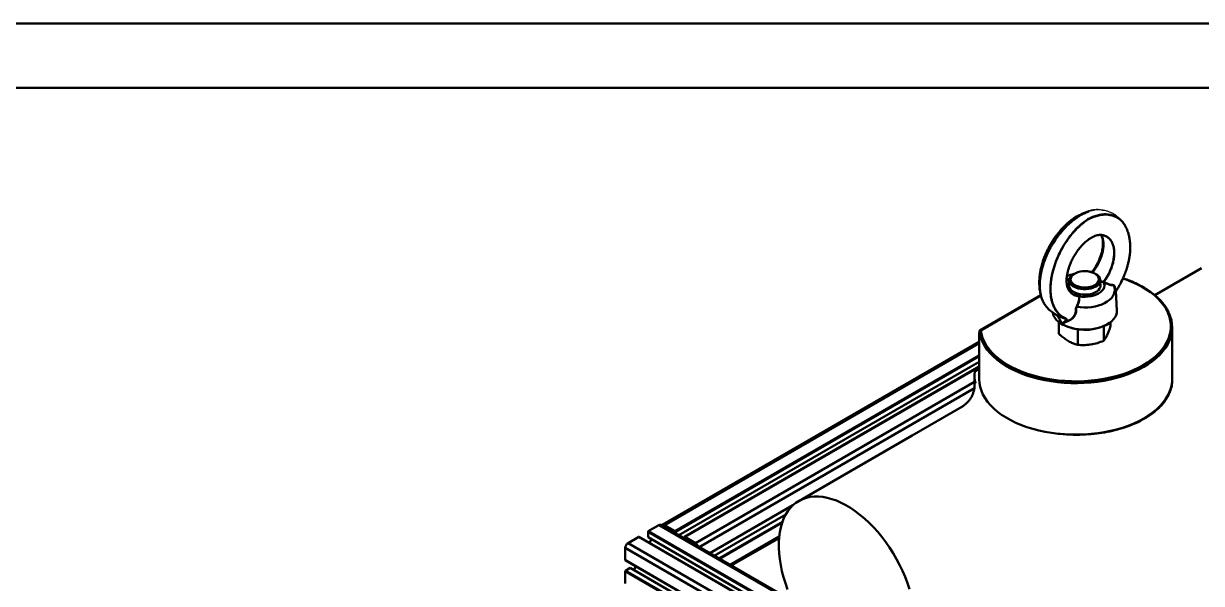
# Model space of a CAD drawing. Header units: millimetres. Extents: x 32504 to 36677, y 41990 to 42879.
# Drawn here: x 36343.6 to 36526.6, y 42791.7 to 42878.6 of the extents above; entities that cross this region are included whole.
import ezdxf

# ---------------------------------------------------------------- set-up
doc = ezdxf.new("R2010")
doc.units = ezdxf.units.MM
doc.layers.add('Net_dam', color=7, linetype='Continuous', lineweight=50)

msp = doc.modelspace()

# ---------------------------------------------------------------- linework, layer by layer
at = {"color": 7, "linetype": 'Continuous', "lineweight": 25}
for points, knots in [([(36510.0852, 42849.7152), (36510.0369, 42849.7127), (36509.8938, 42849.7053), (36509.6515, 42849.6647), (36509.2874, 42849.5918), (36508.8036, 42849.4501), (36508.1902, 42849.2149), (36507.7457, 42848.972), (36507.5011, 42848.8383)], [0, 0, 0, 0, 0.04496478, 0.13325046, 0.27137416, 0.46127903, 0.70359886, 1, 1, 1, 1]), ([(36507.9206, 42848.9325), (36507.9206, 42848.9325), (36508.1399, 42849.0605), (36508.6179, 42849.3045), (36509.1907, 42849.5375), (36509.528, 42849.6016), (36509.6202, 42849.6191)], [0, 0, 0, 0, 0.00000478, 0.37968929, 0.83039783, 1, 1, 1, 1]), ([(36511.3512, 42849.647), (36511.098, 42849.6915), (36510.5637, 42849.7856), (36509.8034, 42849.7033), (36509.2998, 42849.5112), (36509.13, 42849.4464)], [0, 0, 0, 0, 0.37375521, 0.78877133, 1, 1, 1, 1]), ([(36509.6641, 42849.6283), (36509.8086, 42849.6631), (36510.1146, 42849.7367), (36510.5808, 42849.7557), (36511.024, 42849.7354), (36511.2951, 42849.6649), (36511.4083, 42849.6354)], [0, 0, 0, 0, 0.2295817, 0.48616448, 0.7855062, 1, 1, 1, 1]), ([(36514.6721, 42847.4135), (36514.5629, 42847.5765), (36514.3586, 42847.8815), (36514.0306, 42848.2559), (36513.6883, 42848.581), (36513.3545, 42848.8385), (36513.0333, 42849.042), (36512.7199, 42849.21), (36512.3483, 42849.3733), (36511.885, 42849.532), (36511.5311, 42849.6173), (36511.339, 42849.6636)], [0, 0, 0, 0, 0.13855323, 0.25917786, 0.3631087, 0.48780222, 0.57487673, 0.65358734, 0.74963392, 0.86413334, 1, 1, 1, 1])]:
    msp.add_open_spline(points, degree=3, knots=knots, dxfattribs=at)
at = {"layer": 'Net_dam'}
for p, q in [((36506.9483, 42839.822), (36506.8069, 42839.7403)), ((36509.6187, 42840.0388), (36509.53, 42840.0476)), ((36510.2015, 42839.7403), (36510.0601, 42839.822)), ((36526.6452, 42840.6325), (36519.4034, 42836.4519)), ((36506.1042, 42838.7607), (36506.1042, 42837.9166)), ((36510.9042, 42837.9166), (36510.9042, 42838.7607)), ((36511.4584, 42838.4546), (36511.4276, 42838.4716)), ((36501.6744, 42836.4609), (36492.1842, 42830.9823)), ((36501.6881, 42836.4012), (36492.3293, 42830.9984)), ((36506.0162, 42837.3189), (36506.5643, 42837.0917)), ((36506.6892, 42837.0121), (36506.8363, 42836.9271)), ((36507.6346, 42836.282), (36507.6427, 42836.2519)), ((36513.5011, 42834.0948), (36513.3147, 42837.1356)), ((36504.4889, 42830.4457), (36504.4889, 42832.2135)), ((36504.6193, 42832.6733), (36504.5849, 42832.7447)), ((36504.6024, 42832.7176), (36504.6216, 42832.6806)), ((36504.6158, 42832.6729), (36504.7258, 42832.4723)), ((36504.7303, 42832.4747), (36504.7563, 42832.4239)), ((36505.3718, 42832.2475), (36505.4455, 42832.2873)), ((36505.4836, 42832.2607), (36505.4026, 42832.2211)), ((36505.8625, 42832.436), (36505.4836, 42832.2607)), ((36512.5195, 42831.6879), (36512.5195, 42832.2728)), ((36492.1228, 42830.8849), (36492.1304, 42830.9203)), ((36504.9921, 42832.0184), (36504.952, 42832.0416)), ((36507.4283, 42828.7488), (36507.4283, 42831.1473)), ((36511.4436, 42829.3699), (36511.4436, 42831.6437)), ((36522.09, 42823.4552), (36522.09, 42831.4573)), ((36492.09, 42829.1891), (36442.8772, 42800.7792)), ((36492.09, 42828.9862), (36443.1772, 42800.7495)), ((36492.09, 42829.2501), (36492.09, 42823.4552)), ((36492.09, 42827.0758), (36444.8318, 42799.7943)), ((36492.09, 42826.9779), (36444.8743, 42799.7208)), ((36492.09, 42826.1287), (36445.4036, 42799.1772)), ((36492.09, 42825.3653), (36446.3009, 42798.9319)), ((36492.09, 42825.3451), (36446.3309, 42798.9289)), ((36491.4712, 42824.6519), (36492.09, 42825.0091)), ((36491.3829, 42823.8634), (36491.3829, 42822.5856)), ((36491.3829, 42823.0265), (36447.9855, 42797.9737)), ((36491.343, 42822.0237), (36448.5856, 42797.3403)), ((36489.3827, 42819.1214), (36481.7008, 42814.6867)), ((36481.7008, 42814.6867), (36471.1218, 42808.5795)), ((36471.1218, 42808.5795), (36464.0507, 42804.4975)), ((36463.1595, 42803.843), (36450.2405, 42796.385)), ((36450.258, 42796.3748), (36463.1019, 42803.7894)), ((36462.0336, 42802.409), (36450.9195, 42795.993)), ((36461.5125, 42801.2591), (36451.6549, 42795.5684)), ((36461.4699, 42801.1365), (36451.7398, 42795.5195)), ((36440.6316, 42798.8716), (36440.6316, 42799.7208)), ((36440.6316, 42799.7208), (36465.0014, 42785.6524)), ((36440.674, 42799.7943), (36442.3287, 42800.7495)), ((36440.674, 42799.7943), (36464.8947, 42785.812)), ((36442.3287, 42800.7495), (36463.2505, 42788.6716)), ((36463.1137, 42788.9534), (36442.6286, 42800.7792)), ((36443.1772, 42800.7495), (36444.8318, 42799.7943)), ((36444.8743, 42799.4828), (36444.8743, 42799.7208)), ((36437.5203, 42797.9737), (36439.175, 42798.9289)), ((36437.5203, 42797.9737), (36499.7457, 42762.0518)), ((36439.175, 42798.9289), (36467.3919, 42782.6396)), ((36467.3509, 42782.6836), (36439.205, 42798.9319)), ((36440.6316, 42798.8716), (36466.0662, 42784.1885)), ((36440.8479, 42797.9834), (36441.1784, 42798.556)), ((36446.2885, 42798.9044), (36446.2885, 42798.6664)), ((36446.3309, 42798.9289), (36447.9855, 42797.9737)), ((36461.0099, 42798.9603), (36453.3947, 42794.5641)), ((36453.5705, 42794.4626), (36460.9897, 42798.7457)), ((36437.0961, 42797.2389), (36499.3215, 42761.3169)), ((36437.0961, 42795.3282), (36437.0961, 42797.2389)), ((36437.0961, 42795.3282), (36499.3215, 42759.4062)), ((36437.1085, 42795.3007), (36499.3339, 42759.3787)), ((36437.1385, 42793.6706), (36437.8739, 42794.0951)), ((36437.8739, 42794.0951), (36500.0993, 42758.1732)), ((36438.4207, 42793.7794), (36438.7514, 42794.3523)), ((36453.7838, 42794.3395), (36453.7838, 42794.5858)), ((36437.0961, 42793.5971), (36499.3215, 42757.6751)), ((36437.0961, 42791.6864), (36437.0961, 42793.5971)), ((36437.1385, 42793.6706), (36499.3639, 42757.7486))]:
    msp.add_line(p, q, dxfattribs=at)
for points in [[(35483.8445, 42037.6315), (35483.8445, 42878.6315), (36672.8445, 42878.6315), (36672.8445, 42037.6315), (35483.8445, 42037.6315)], [(35503.8445, 42047.6315), (35503.8445, 42868.6315), (36662.8445, 42868.6315), (36662.8445, 42047.6315)]]:
    msp.add_lwpolyline(points, close=True, dxfattribs=at)
at = {"layer": 'Net_dam', "flags": 128}
for points in [[(36507.5162, 42848.8276), (36507.5917, 42848.8825), (36507.9206, 42848.9325)], [(36509.13, 42849.4464), (36508.6115, 42849.2637), (36507.9574, 42848.9204), (36507.9574, 42848.9204), (36507.9574, 42848.9204)], [(36513.2798, 42848.6338), (36512.7866, 42848.8538), (36511.8578, 42848.9956), (36510.8435, 42848.9039), (36509.7761, 42848.5806), (36509.0877, 42848.2587), (36509.0877, 42848.2587), (36509.0877, 42848.2587)], [(36510.2012, 42837.7811), (36509.8808, 42837.6258), (36509.5185, 42837.5051), (36509.1253, 42837.4225), (36508.7134, 42837.3805), (36508.295, 42837.3805), (36507.883, 42837.4225), (36507.4899, 42837.5051), (36507.1276, 42837.6258), (36506.8071, 42837.7811), (36506.5382, 42837.9661), (36506.329, 42838.1752), (36506.186, 42838.4022), (36506.1133, 42838.64), (36506.1133, 42838.8815), (36506.186, 42839.1193), (36506.329, 42839.3463), (36506.5382, 42839.5554), (36506.8069, 42839.7403)], [(36510.0598, 42838.026), (36510.3126, 42838.2008), (36510.5072, 42838.3988), (36510.6375, 42838.6137), (36510.6992, 42838.8386), (36510.6904, 42839.0663), (36510.6112, 42839.2893), (36510.4644, 42839.5006), (36510.2546, 42839.6934), (36509.9885, 42839.8615), (36509.6747, 42839.9994), (36509.3232, 42840.1028), (36508.9455, 42840.1683), (36508.5535, 42840.1938), (36508.16, 42840.1784), (36507.7776, 42840.1228), (36507.4185, 42840.0287), (36507.0943, 42839.899), (36506.8154, 42839.738), (36506.5908, 42839.5508), (36506.4276, 42839.3435), (36506.3313, 42839.1227), (36506.3047, 42838.8956), (36506.3489, 42838.6693), (36506.4623, 42838.4512), (36506.6414, 42838.2484), (36506.8803, 42838.0672), (36507.1714, 42837.9136), (36507.5054, 42837.7924), (36507.8715, 42837.7077), (36508.2579, 42837.662), (36508.6522, 42837.6569), (36509.0417, 42837.6925), (36509.414, 42837.7677), (36509.757, 42837.8801), (36510.0598, 42838.026)], [(36508.1575, 42840.1782), (36508.148, 42840.1775), (36508.1405, 42840.1766)], [(36510.2015, 42839.7403), (36510.4701, 42839.5554), (36510.6793, 42839.3463), (36510.8224, 42839.1193), (36510.8951, 42838.8815), (36510.8951, 42838.64), (36510.8224, 42838.4022), (36510.6793, 42838.1752), (36510.4701, 42837.9661), (36510.2012, 42837.7811)], [(36492.3293, 42830.9984), (36492.4391, 42830.4108), (36492.619, 42829.8289), (36492.8682, 42829.2557), (36493.1855, 42828.6937), (36493.5693, 42828.1458), (36494.0178, 42827.6145), (36494.5288, 42827.1023), (36495.1, 42826.6118), (36495.7286, 42826.1453), (36496.4115, 42825.7049), (36497.1455, 42825.2929), (36497.9271, 42824.9111), (36498.7525, 42824.5615), (36499.6179, 42824.2456), (36500.519, 42823.965), (36501.4516, 42823.7211), (36502.4111, 42823.515), (36503.393, 42823.3476), (36504.3926, 42823.2199), (36505.4052, 42823.1323), (36506.4258, 42823.0854), (36507.4495, 42823.0793), (36508.4716, 42823.1141), (36509.487, 42823.1896), (36510.491, 42823.3054), (36511.4787, 42823.461), (36512.4454, 42823.6557), (36513.3864, 42823.8885), (36514.2973, 42824.1583), (36515.1738, 42824.4638), (36516.0115, 42824.8036), (36516.8066, 42825.176), (36517.5552, 42825.5792), (36518.2536, 42826.0113), (36518.8987, 42826.4703), (36519.4872, 42826.9539), (36520.0164, 42827.4599), (36520.4838, 42827.9858), (36520.8871, 42828.529), (36521.2243, 42829.0871), (36521.4939, 42829.6573), (36521.6946, 42830.2368), (36521.8253, 42830.823), (36521.8856, 42831.4131), (36521.8751, 42832.0041), (36521.7938, 42832.5932), (36521.6421, 42833.1778), (36521.4208, 42833.7548), (36521.1309, 42834.3217), (36520.7738, 42834.8756), (36520.3513, 42835.414), (36519.8653, 42835.9342), (36519.3181, 42836.4337), (36518.7124, 42836.9102), (36518.0511, 42837.3615), (36517.3374, 42837.7852), (36516.5746, 42838.1794), (36515.7664, 42838.5423), (36514.9167, 42838.872), (36514.4206, 42839.0428)], [(36506.9833, 42836.8498), (36507.3348, 42836.717), (36507.7202, 42836.6205), (36508.1284, 42836.5633), (36508.5475, 42836.5469), (36508.9654, 42836.5718), (36509.3698, 42836.6373), (36509.7492, 42836.7415), (36510.0923, 42836.8813), (36510.3893, 42837.0528), (36510.6316, 42837.2509), (36510.8121, 42837.4699), (36510.9256, 42837.7034), (36510.9688, 42837.9446), (36510.9403, 42838.1865), (36510.9042, 42838.2941)], [(36507.265, 42834.6462), (36507.8304, 42834.5776), (36508.4061, 42834.5499), (36508.9834, 42834.5636), (36509.5533, 42834.6184), (36510.1071, 42834.7135), (36510.6362, 42834.8474), (36511.1325, 42835.0181), (36511.5885, 42835.2229), (36511.997, 42835.4588), (36512.3518, 42835.722), (36512.6475, 42836.0085), (36512.8795, 42836.314), (36513.0442, 42836.6337), (36513.1391, 42836.9626), (36513.1628, 42837.2959), (36513.1149, 42837.6283), (36512.996, 42837.9546)], [(36507.6346, 42836.282), (36508.0918, 42836.2251), (36508.5587, 42836.2092), (36509.0244, 42836.2347), (36509.4778, 42836.301), (36509.9083, 42836.4066), (36510.3057, 42836.5489), (36510.6609, 42836.7246), (36510.9653, 42836.9296), (36511.2118, 42837.1591), (36511.3946, 42837.4076), (36511.5095, 42837.6693), (36511.5537, 42837.9381), (36511.5262, 42838.2077), (36511.4276, 42838.4716)], [(36512.4977, 42832.256), (36512.6921, 42832.416), (36512.9858, 42832.713), (36513.2166, 42833.0279), (36513.3812, 42833.3565), (36513.4773, 42833.6939), (36513.5036, 42834.0356), (36513.5011, 42834.0948)], [(36504.475, 42832.2836), (36504.5753, 42832.2075), (36504.9686, 42831.9518)], [(36504.6179, 42832.6739), (36504.6184, 42832.6735), (36504.6198, 42832.6731), (36504.6222, 42832.6733), (36504.6255, 42832.674), (36504.6297, 42832.6753)], [(36504.6193, 42832.6733), (36504.6215, 42832.6751), (36504.6232, 42832.6767), (36504.6243, 42832.678), (36504.6249, 42832.6791), (36504.6249, 42832.6799), (36504.6244, 42832.6804), (36504.6233, 42832.6806), (36504.6216, 42832.6806)], [(36504.9686, 42831.9518), (36505.4116, 42831.7247), (36505.898, 42831.5295), (36506.421, 42831.3688), (36506.9732, 42831.245), (36507.5469, 42831.1598), (36508.1341, 42831.1143), (36508.7264, 42831.1092), (36509.3156, 42831.1446), (36509.8934, 42831.22), (36510.4518, 42831.3343), (36510.9828, 42831.486), (36511.479, 42831.6728), (36511.9334, 42831.8922), (36512.3397, 42832.1411), (36512.4977, 42832.256)], [(36521.558, 42829.1716), (36521.4034, 42828.8676), (36521.0585, 42828.3017), (36520.6465, 42827.7509), (36520.1694, 42827.218), (36519.6296, 42826.7054), (36519.0296, 42826.2155), (36518.3722, 42825.7509), (36517.6608, 42825.3136), (36516.8985, 42824.9059), (36516.0892, 42824.5295), (36515.2368, 42824.1865), (36514.3452, 42823.8783), (36513.4188, 42823.6065), (36512.462, 42823.3724), (36511.4794, 42823.177), (36510.4758, 42823.0215), (36509.4559, 42822.9064), (36508.4246, 42822.8323), (36507.387, 42822.7997), (36506.3479, 42822.8086), (36505.3124, 42822.859), (36504.2854, 42822.9507), (36503.2719, 42823.0832), (36502.2767, 42823.2559), (36501.3046, 42823.468), (36500.3603, 42823.7184), (36499.4482, 42824.006), (36498.5729, 42824.3293), (36497.7384, 42824.6868), (36496.9488, 42825.0768), (36496.2079, 42825.4975), (36495.5192, 42825.9468), (36494.8861, 42826.4225), (36494.3115, 42826.9223), (36493.7983, 42827.444), (36493.3488, 42827.9849), (36492.9653, 42828.5424), (36492.6496, 42829.114), (36492.6092, 42829.1986)], [(36492.09, 42823.4552), (36492.0903, 42823.3997), (36492.1326, 42822.8025), (36492.2463, 42822.2084), (36492.4306, 42821.6202), (36492.6848, 42821.0408), (36493.0077, 42820.4729), (36493.3976, 42819.9192), (36493.8528, 42819.3823), (36494.371, 42818.8649), (36494.9498, 42818.3693), (36495.5865, 42817.8979), (36496.278, 42817.4531), (36497.021, 42817.0368), (36497.8119, 42816.6511), (36498.6471, 42816.2978), (36499.5225, 42815.9786), (36500.434, 42815.6951), (36501.3771, 42815.4485), (36502.3475, 42815.2401), (36503.3405, 42815.0708), (36504.3514, 42814.9414), (36505.3753, 42814.8527), (36506.4073, 42814.8049), (36507.4426, 42814.7983), (36508.4763, 42814.833), (36509.5033, 42814.9087), (36510.5188, 42815.0252), (36511.518, 42815.1818), (36512.4961, 42815.3779), (36513.4485, 42815.6124), (36514.3705, 42815.8843), (36515.2579, 42816.1923), (36516.1063, 42816.5348), (36516.9118, 42816.9104), (36517.6705, 42817.3171), (36518.3788, 42817.7531), (36519.0333, 42818.2163), (36519.6308, 42818.7044), (36520.1687, 42819.2151), (36520.6442, 42819.746), (36521.0551, 42820.2947), (36521.3996, 42820.8583), (36521.6758, 42821.4344), (36521.8825, 42822.0201), (36522.0188, 42822.6126), (36522.0839, 42823.2091), (36522.09, 42823.4552)], [(36461.999, 42802.3469), (36462.3399, 42802.8983), (36462.7248, 42803.3954), (36463.1517, 42803.8359), (36463.6187, 42804.2176), (36464.1234, 42804.5387), (36464.6636, 42804.7977), (36465.2365, 42804.9934), (36465.8396, 42805.1248), (36466.4699, 42805.1913), (36467.1243, 42805.1926), (36467.7999, 42805.1287), (36468.4933, 42804.9999), (36469.2013, 42804.8067), (36469.9205, 42804.5502), (36470.6475, 42804.2315), (36471.3787, 42803.8522), (36472.1108, 42803.4141), (36472.8402, 42802.9192), (36473.5634, 42802.3699), (36474.2771, 42801.7689), (36474.9778, 42801.1189), (36475.6621, 42800.4232), (36476.3268, 42799.6849), (36476.9688, 42798.9077), (36477.585, 42798.0952), (36478.1723, 42797.2514), (36478.7282, 42796.3801), (36479.2498, 42795.4856), (36479.7347, 42794.5722), (36480.1807, 42793.6441), (36480.5855, 42792.7059), (36480.9472, 42791.762), (36481.2642, 42790.8168)], [(36462.3284, 42790.7792), (36461.9888, 42791.7243), (36461.6948, 42792.6684), (36461.4478, 42793.6069), (36461.2489, 42794.5355), (36461.0991, 42795.4496), (36460.9991, 42796.3449), (36460.9494, 42797.2172), (36460.9502, 42798.0622), (36461.0015, 42798.876), (36461.1031, 42799.6547), (36461.2545, 42800.3946), (36461.4549, 42801.0921), (36461.7035, 42801.7439), (36461.999, 42802.3469)]]:
    msp.add_lwpolyline(points, dxfattribs=at)
at = {"layer": 'Net_dam'}
for centre, radius, start, end in [((36508.136, 42833.7267), 6.1629, 102.342124, 113.169726), ((36507.2435, 42837.4929), 1.9353, 123.252062, 144.814671), ((36507.0616, 42837.9712), 1.0104, 161.36201, 240.519156), ((36511.3188, 42838.5334), 0.0808, 323.353813, 338.559501), ((36511.5837, 42838.4317), 0.1274, 153.75077, 169.637639), ((36513.0478, 42837.9896), 0.0625, 161.569318, 214.030359), ((36513.1643, 42837.7965), 0.0397, 118.830288, 136.596971), ((36507.5988, 42836.3513), 0.0456, 256.702305, 285.713765), ((36507.6264, 42836.3363), 0.086, 252.286383, 280.930287), ((36507.1663, 42834.2833), 0.0836, 82.061844, 117.367665), ((36507.3142, 42834.7598), 0.1238, 220.530401, 246.56394), ((36505.8735, 42834.2361), 2.4017, 191.806487, 234.38599), ((36505.3962, 42832.38), 0.1348, 221.084984, 259.563113), ((36505.3549, 42832.1966), 0.0536, 27.215877, 71.592124), ((36505.4382, 42832.2362), 0.0516, 28.361392, 81.935679), ((36505.5287, 42832.9076), 0.0899, 258.160694, 288.766201), ((36516.8661, 42831.4568), 5.2188, 334.030787, 25.504128), ((36497.526, 42831.5303), 5.4416, 186.811365, 205.371668), ((36508.5144, 42838.6857), 7.6231, 243.759618, 294.044456), ((36496.4197, 42823.8628), 5.0367, 171.454365, 192.324995), ((36440.7237, 42799.7166), 0.0922, 122.605478, 177.394522), ((36442.5044, 42800.5042), 0.3018, 65.692881, 125.617577), ((36443.0118, 42800.5504), 0.2588, 50.291487, 148.544151), ((36444.7821, 42799.7166), 0.0922, 2.605478, 57.394522), ((36438.0172, 42797.1969), 0.9221, 122.605478, 177.394522), ((36439.1925, 42798.9044), 0.0302, 65.692881, 125.617577), ((36446.3143, 42798.9086), 0.0262, 50.796715, 189.214037), ((36447.4844, 42797.1931), 0.9276, 16.970983, 57.303846), ((36437.1255, 42795.3249), 0.0296, 173.701152, 234.986668), ((36437.1882, 42793.5929), 0.0922, 122.605478, 177.394522)]:
    msp.add_arc(centre, radius, start, end, dxfattribs=at)
for centre, major_axis, ratio, start_param, end_param in [((36507.09, 42861.5724), (12.6433, 39.9768), 0.20190233, 2.50727033, 2.57341804), ((36506.3829, 42811.6153), (14.9589, -11.1111), 0.09983118, 3.09105633, 3.21509202)]:
    msp.add_ellipse(centre, major_axis=major_axis, ratio=ratio, start_param=start_param, end_param=end_param, dxfattribs=at)
for points, knots in [([(36507.5074, 42848.8419), (36507.2973, 42848.7156), (36506.8967, 42848.4747), (36506.334, 42848.0583), (36505.7675, 42847.5855), (36505.2186, 42847.0614), (36504.6689, 42846.4637), (36504.218, 42845.9117), (36503.8638, 42845.4308), (36503.5632, 42844.9908), (36503.2639, 42844.5163), (36502.9207, 42843.9132), (36502.5558, 42843.1851), (36502.2098, 42842.3632), (36501.9217, 42841.5167), (36501.7157, 42840.7477), (36501.5806, 42840.0796), (36501.5013, 42839.534), (36501.4576, 42839.0831), (36501.4351, 42838.6619), (36501.4319, 42838.2135), (36501.4594, 42837.7007), (36501.5065, 42837.2348), (36501.5773, 42836.954), (36501.5922, 42836.895)], [0, 0, 0, 0, 0.0566068, 0.10795807, 0.15447179, 0.21577304, 0.26749526, 0.32222779, 0.36124406, 0.38879407, 0.43032787, 0.47479482, 0.52935809, 0.59569971, 0.65742201, 0.71578281, 0.76548449, 0.80622539, 0.83861609, 0.86761149, 0.90137183, 0.94022036, 0.98744871, 1, 1, 1, 1]), ([(36507.9574, 42848.9204), (36507.9574, 42848.9204), (36507.7258, 42848.7893), (36507.2512, 42848.4921), (36506.5408, 42847.9567), (36505.8375, 42847.3312), (36505.0698, 42846.5376), (36504.3267, 42845.6288), (36503.7591, 42844.8012), (36503.3398, 42844.1162), (36503.0255, 42843.5505), (36502.7291, 42842.9496), (36502.5117, 42842.4581), (36502.3488, 42842.0588), (36502.2407, 42841.7589), (36502.1729, 42841.5842), (36502.1539, 42841.5165), (36502.1526, 42841.5116)], [0, 0, 0, 0, 0.0000012, 0.09532186, 0.19508375, 0.29618863, 0.39663024, 0.53811003, 0.65098711, 0.69645767, 0.77829778, 0.84476999, 0.89872768, 0.94223064, 0.97734871, 0.99838238, 1, 1, 1, 1]), ([(36507.9206, 42848.9325), (36507.923, 42848.9323), (36507.9347, 42848.9313), (36507.9474, 42848.9252), (36507.9574, 42848.9204)], [0, 0, 0, 0, 0.20780313, 1, 1, 1, 1]), ([(36509.0509, 42848.2892), (36509.0509, 42848.2892), (36509.2826, 42848.4106), (36509.7569, 42848.629), (36510.4685, 42848.8682), (36511.1672, 42848.9925), (36511.6588, 42849.0454), (36511.8938, 42849.0078), (36511.9201, 42849.0036)], [0, 0, 0, 0, 0.00000292, 0.23288068, 0.47660876, 0.72361793, 0.96900664, 1, 1, 1, 1]), ([(36511.9201, 42849.0036), (36512.1943, 42848.9764), (36512.7088, 42848.9256), (36513.249, 42848.7034), (36513.6686, 42848.4641), (36513.9828, 42848.2296), (36514.2793, 42847.9388), (36514.4967, 42847.6726), (36514.6597, 42847.4411), (36514.7675, 42847.2506), (36514.8342, 42847.1481), (36514.8522, 42847.1019), (36514.8525, 42847.1012)], [0, 0, 0, 0, 0.218520497, 0.410035743, 0.487184306, 0.626040035, 0.738821471, 0.83036991, 0.904180107, 0.963763918, 0.999451123, 1, 1, 1, 1]), ([(36505.5103, 42832.8197), (36505.2445, 42832.9587), (36504.7129, 42833.2369), (36504.2825, 42833.7134), (36503.954, 42834.181), (36503.7055, 42834.6191), (36503.5164, 42835.1205), (36503.3315, 42835.7523), (36503.2477, 42836.1889), (36503.1786, 42836.8904), (36503.1645, 42837.2391), (36503.1731, 42837.7534), (36503.1884, 42838.036), (36503.2218, 42838.4085), (36503.2475, 42838.6317), (36503.2882, 42838.9249), (36503.3899, 42839.5599), (36503.6399, 42840.6292), (36504.1376, 42842.0514), (36504.7751, 42843.4232), (36505.5451, 42844.7218), (36506.4189, 42845.9178), (36507.3777, 42846.9751), (36508.2688, 42847.7565), (36508.8322, 42848.1506), (36509.0509, 42848.2892), (36509.0509, 42848.2892)], [0, 0, 0, 0, 0.06957471, 0.13914933, 0.14332646, 0.19446892, 0.24561725, 0.24994448, 0.32128911, 0.32673383, 0.37332148, 0.38025579, 0.41122316, 0.41881781, 0.43929669, 0.44621537, 0.464378, 0.53727683, 0.60722226, 0.67715652, 0.74665077, 0.81615015, 0.88597517, 0.95579036, 0.99999945, 1, 1, 1, 1]), ([(36509.0877, 42848.2587), (36509.0877, 42848.2587), (36508.8685, 42848.1212), (36508.3892, 42847.7894), (36507.6573, 42847.1762), (36506.9985, 42846.5135), (36506.4263, 42845.8526), (36505.937, 42845.2205), (36505.3526, 42844.3691), (36504.772, 42843.3716), (36504.2617, 42842.2934), (36503.9127, 42841.392), (36503.6945, 42840.709), (36503.5005, 42840.0004), (36503.373, 42839.4102), (36503.2743, 42838.7903), (36503.21, 42838.2524), (36503.1657, 42837.5075), (36503.1938, 42836.7334), (36503.2967, 42836.0099), (36503.4582, 42835.3357), (36503.715, 42834.6481), (36504.1321, 42833.9173), (36504.6208, 42833.388), (36505.1277, 42833.0239), (36505.4143, 42832.8896), (36505.5576, 42832.8225)], [0, 0, 0, 0, 0.00000056, 0.04411496, 0.09648143, 0.14975322, 0.18378848, 0.22349563, 0.26357081, 0.32866516, 0.38317631, 0.42908904, 0.46451275, 0.48572068, 0.53583934, 0.55400834, 0.58141188, 0.61997641, 0.67348878, 0.71174532, 0.75032188, 0.80317519, 0.85685595, 0.92728751, 0.96364358, 1, 1, 1, 1]), ([(36509.0509, 42848.2892), (36509.0536, 42848.2876), (36509.0662, 42848.28), (36509.0782, 42848.2681), (36509.0877, 42848.2587)], [0, 0, 0, 0, 0.207604832, 1, 1, 1, 1]), ([(36515.1964, 42846.263), (36515.1827, 42846.308), (36515.0912, 42846.608), (36514.8321, 42847.1981), (36514.3277, 42847.9191), (36513.7858, 42848.4292), (36513.392, 42848.5884), (36513.2798, 42848.6338)], [0, 0, 0, 0, 0.03983979, 0.2653686, 0.5717023, 0.87798943, 1, 1, 1, 1]), ([(36505.7733, 42837.8688), (36505.7432, 42837.9858), (36505.6906, 42838.1901), (36505.668, 42838.547), (36505.6717, 42838.8119), (36505.6829, 42839.0068), (36505.7056, 42839.2564), (36505.7555, 42839.6116), (36505.856, 42840.095), (36505.9983, 42840.6045), (36506.1849, 42841.1415), (36506.4174, 42841.6982), (36506.7221, 42842.3098), (36507.1077, 42842.9601), (36507.5804, 42843.6292), (36508.1429, 42844.2872), (36508.7965, 42844.911), (36509.2596, 42845.2154), (36509.5027, 42845.3751)], [0, 0, 0, 0, 0.084131351, 0.146972993, 0.175730794, 0.196228091, 0.21749032, 0.26450361, 0.317503727, 0.376781904, 0.428520424, 0.487282361, 0.553076635, 0.626072384, 0.706601177, 0.795165124, 0.892493907, 1, 1, 1, 1]), ([(36509.4957, 42845.3712), (36509.6352, 42845.4455), (36509.9077, 42845.5906), (36510.2781, 42845.7254), (36510.6099, 42845.8057), (36510.8014, 42845.8127), (36510.8953, 42845.8162)], [0, 0, 0, 0, 0.26678783, 0.52135783, 0.76533668, 1, 1, 1, 1]), ([(36511.1216, 42845.6952), (36511.1597, 42845.6087), (36511.2315, 42845.446), (36511.3008, 42845.1267), (36511.3354, 42844.8015), (36511.3413, 42844.4679), (36511.3189, 42844.1061), (36511.267, 42843.7192), (36511.1868, 42843.3146), (36511.073, 42842.877), (36510.9103, 42842.3742), (36510.6966, 42841.8391), (36510.4247, 42841.2735), (36510.0987, 42840.7078), (36509.8224, 42840.2766), (36509.6428, 42840.0559), (36509.6128, 42840.019)], [0, 0, 0, 0, 0.09904539, 0.18627549, 0.26086716, 0.32222844, 0.38512429, 0.44529395, 0.50712616, 0.57047819, 0.63969281, 0.725819, 0.80142205, 0.88640395, 0.98102049, 1, 1, 1, 1]), ([(36509.683, 42840.0121), (36509.7226, 42840.0594), (36509.896, 42840.2672), (36510.2124, 42840.7278), (36510.6128, 42841.4026), (36510.9444, 42842.1324), (36511.1832, 42842.831), (36511.297, 42843.3094), (36511.3813, 42843.8051), (36511.4273, 42844.3186), (36511.3773, 42844.9422), (36511.2532, 42845.4497), (36511.1096, 42845.6958), (36511.0481, 42845.801)], [0, 0, 0, 0, 0.02549918, 0.11185258, 0.22730379, 0.34631187, 0.44606933, 0.54793271, 0.57028905, 0.68502259, 0.8034108, 0.91588963, 1, 1, 1, 1]), ([(36510.5715, 42845.7865), (36510.7035, 42845.8009), (36511.0347, 42845.8371), (36511.5092, 42845.7428), (36511.9199, 42845.5833), (36512.1132, 42845.406), (36512.1774, 42845.3471)], [0, 0, 0, 0, 0.21223159, 0.5328214, 0.84468931, 1, 1, 1, 1]), ([(36512.3005, 42845.236), (36512.1957, 42845.3341), (36511.9601, 42845.5544), (36511.4993, 42845.7444), (36511.0418, 42845.8367), (36510.7353, 42845.8069), (36510.6267, 42845.7963)], [0, 0, 0, 0, 0.23958864, 0.53819412, 0.83638337, 1, 1, 1, 1]), ([(36511.0258, 42845.845), (36511.0945, 42845.7286), (36511.2477, 42845.4688), (36511.3785, 42844.949), (36511.4301, 42844.3191), (36511.3735, 42843.6275), (36511.2095, 42842.8995), (36511.0585, 42842.3843), (36510.936, 42842.1138), (36510.9252, 42842.09)], [0, 0, 0, 0, 0.13848389, 0.30927441, 0.47870442, 0.65354724, 0.81652707, 0.98385288, 1, 1, 1, 1]), ([(36511.394, 42838.5039), (36511.5175, 42838.6719), (36511.7644, 42839.0081), (36512.1312, 42839.6184), (36512.4789, 42840.3252), (36512.7712, 42841.1144), (36512.969, 42841.8961), (36513.0651, 42842.5862), (36513.0794, 42843.1804), (36513.0398, 42843.6362), (36512.9449, 42844.1154), (36512.7776, 42844.6016), (36512.5541, 42844.9569), (36512.3914, 42845.165), (36512.3281, 42845.2145), (36512.3005, 42845.236)], [0, 0, 0, 0, 0.07625687, 0.15250482, 0.25444898, 0.35639194, 0.45549045, 0.55457987, 0.62795305, 0.70132416, 0.75492615, 0.85442635, 0.95391349, 0.97996083, 1, 1, 1, 1]), ([(36512.1774, 42845.3471), (36512.251, 42845.2916), (36512.3606, 42845.2089), (36512.5617, 42844.961), (36512.7824, 42844.6027), (36512.9828, 42844.0288), (36513.0905, 42843.3646), (36513.0896, 42842.642), (36512.9895, 42841.8813), (36512.8015, 42841.107), (36512.52, 42840.312), (36512.1823, 42839.6035), (36511.826, 42838.99), (36511.5889, 42838.6562), (36511.4694, 42838.488)], [0, 0, 0, 0, 0.0515988, 0.07685862, 0.17202288, 0.26981956, 0.36692508, 0.46708425, 0.56058806, 0.65655639, 0.75425143, 0.8549535, 0.92692084, 1, 1, 1, 1]), ([(36513.321, 42837.0339), (36513.3256, 42837.0405), (36513.5002, 42837.2882), (36513.7917, 42837.7888), (36514.2323, 42838.5992), (36514.612, 42839.4354), (36514.9184, 42840.251), (36515.1261, 42840.9198), (36515.278, 42841.5046), (36515.3984, 42842.072), (36515.5069, 42842.7492), (36515.5783, 42843.5346), (36515.5763, 42844.3596), (36515.509, 42845.0005), (36515.4286, 42845.4521), (36515.3602, 42845.7488), (36515.2896, 42846.023), (36515.2162, 42846.2132), (36515.1836, 42846.2977)], [0, 0, 0, 0, 0.0023424, 0.08803331, 0.1658251, 0.2681278, 0.35346618, 0.42159858, 0.4769546, 0.53548647, 0.59850134, 0.68953688, 0.78554899, 0.87018558, 0.90734304, 0.94104983, 0.97381416, 1, 1, 1, 1]), ([(36502.1526, 42841.5116), (36502.0069, 42841.0434), (36501.8245, 42840.4573), (36501.6726, 42839.7128), (36501.5845, 42839.1877), (36501.5072, 42838.461), (36501.4986, 42837.7061), (36501.5654, 42837.0021), (36501.6888, 42836.3443), (36501.9123, 42835.6869), (36502.1356, 42835.1838), (36502.3192, 42834.9812), (36502.3529, 42834.9441)], [0, 0, 0, 0, 0.178016669, 0.222830461, 0.290423598, 0.385553997, 0.517579208, 0.611991467, 0.707188549, 0.837695565, 0.970234661, 1, 1, 1, 1]), ([(36510.9252, 42842.09), (36510.8288, 42841.8619), (36510.6225, 42841.3739), (36510.235, 42840.7202), (36509.9165, 42840.2484), (36509.7421, 42840.0377), (36509.701, 42839.9881)], [0, 0, 0, 0, 0.30979667, 0.66268813, 0.92059507, 1, 1, 1, 1]), ([(36509.6532, 42840.0693), (36509.5638, 42840.0801), (36509.4107, 42840.0985), (36509.2554, 42840.1084), (36509.1907, 42840.1126)], [0, 0, 0, 0, 0.58399394, 1, 1, 1, 1]), ([(36506.5795, 42836.6689), (36506.5232, 42836.7065), (36506.3166, 42836.8447), (36506.0691, 42837.192), (36505.8493, 42837.605), (36505.7748, 42837.8904), (36505.7467, 42837.9981)], [0, 0, 0, 0, 0.13763703, 0.50514675, 0.81320847, 1, 1, 1, 1]), ([(36505.7467, 42837.9981), (36505.766, 42837.9166), (36505.8328, 42837.6345), (36506.0441, 42837.2287), (36506.3797, 42836.8039), (36506.7742, 42836.5259), (36507.1816, 42836.3625), (36507.4527, 42836.3254), (36507.5883, 42836.3069)], [0, 0, 0, 0, 0.080293618, 0.277922554, 0.484466827, 0.691013529, 0.845497723, 1, 1, 1, 1]), ([(36510.9042, 42838.6705), (36510.9928, 42838.6343), (36511.1117, 42838.5857), (36511.28, 42838.5347), (36511.3537, 42838.5148), (36511.394, 42838.5039)], [0, 0, 0, 0, 0.57066919, 0.76574117, 1, 1, 1, 1]), ([(36511.3836, 42838.4852), (36511.3088, 42838.5052), (36511.1371, 42838.551), (36510.9882, 42838.6187), (36510.9042, 42838.6568)], [0, 0, 0, 0, 0.43579695, 1, 1, 1, 1]), ([(36511.4269, 42838.4795), (36511.4257, 42838.4796), (36511.4245, 42838.4796), (36511.4097, 42838.4802), (36511.3966, 42838.4827), (36511.3836, 42838.4852)], [0, 0, 0, 0, 0.07838039, 0.08632659, 1, 1, 1, 1]), ([(36511.394, 42838.5039), (36511.4023, 42838.5032), (36511.4127, 42838.5025), (36511.4269, 42838.5039), (36511.4327, 42838.5048), (36511.4365, 42838.5054)], [0, 0, 0, 0, 0.592320715, 0.732690268, 1, 1, 1, 1]), ([(36511.4276, 42838.4716), (36511.4269, 42838.4733), (36511.4258, 42838.4759), (36511.4266, 42838.4786), (36511.4269, 42838.4795)], [0, 0, 0, 0, 0.63888867, 1, 1, 1, 1]), ([(36511.4269, 42838.4795), (36511.4285, 42838.4836), (36511.4314, 42838.4907), (36511.4349, 42838.5007), (36511.4364, 42838.5052), (36511.4365, 42838.5054)], [0, 0, 0, 0, 0.55994543, 0.97745773, 1, 1, 1, 1]), ([(36511.4365, 42838.5054), (36511.4372, 42838.5049), (36511.4474, 42838.498), (36511.4588, 42838.4928), (36511.4694, 42838.488)], [0, 0, 0, 0, 0.0729927, 1, 1, 1, 1]), ([(36512.996, 42837.9546), (36512.8711, 42837.9754), (36512.6179, 42838.0174), (36512.2214, 42838.1345), (36511.8317, 42838.279), (36511.5837, 42838.3956), (36511.4584, 42838.4546)], [0, 0, 0, 0, 0.26799065, 0.54315148, 0.76903289, 1, 1, 1, 1]), ([(36511.4694, 42838.488), (36511.7143, 42838.3804), (36512.1033, 42838.2095), (36512.6114, 42838.0687), (36512.8617, 42838.0293), (36512.9886, 42838.0093)], [0, 0, 0, 0, 0.4560508, 0.72440569, 1, 1, 1, 1]), ([(36512.9886, 42838.0093), (36513.016, 42838.0024), (36513.0709, 42837.9884), (36513.1284, 42837.9251), (36513.1395, 42837.8627), (36513.1451, 42837.8313)], [0, 0, 0, 0, 0.33163925, 0.6633693, 1, 1, 1, 1]), ([(36513.1117, 42837.8748), (36513.1112, 42837.8766), (36513.104, 42837.904), (36513.0649, 42837.937), (36513.019, 42837.9487), (36512.996, 42837.9546)], [0, 0, 0, 0, 0.03316828, 0.51547054, 1, 1, 1, 1]), ([(36513.31, 42837.1548), (36513.3101, 42837.1687), (36513.3112, 42837.2952), (36513.253, 42837.5279), (36513.1742, 42837.7523), (36513.1178, 42837.8644), (36513.1124, 42837.8751)], [0, 0, 0, 0, 0.05651031, 0.51308616, 0.9537172, 1, 1, 1, 1]), ([(36521.5582, 42833.7579), (36521.496, 42833.8899), (36521.3476, 42834.2052), (36521.0428, 42834.6902), (36520.6558, 42835.2126), (36520.2091, 42835.7187), (36519.7073, 42836.2068), (36519.1519, 42836.6747), (36518.5455, 42837.1203), (36517.8907, 42837.5418), (36517.1903, 42837.9372), (36516.4479, 42838.3056), (36515.6645, 42838.6431), (36514.9929, 42838.9022), (36514.5719, 42839.0364), (36514.4357, 42839.0797)], [0, 0, 0, 0, 0.058719499, 0.140241008, 0.221944713, 0.303804896, 0.385787028, 0.467855684, 0.549979502, 0.63213337, 0.714298568, 0.796459264, 0.878608604, 0.960742877, 1, 1, 1, 1]), ([(36501.9182, 42835.7038), (36501.8338, 42835.9302), (36501.7455, 42836.1675), (36501.6455, 42836.5731), (36501.618, 42836.7404), (36501.5926, 42836.8951)], [0, 0, 0, 0, 0.61178244, 0.64108024, 1, 1, 1, 1]), ([(36506.6892, 42837.0121), (36506.5579, 42837.0815), (36506.3489, 42837.192), (36506.1091, 42837.2791), (36506.0199, 42837.3115)], [0, 0, 0, 0, 0.62767467, 1, 1, 1, 1]), ([(36506.1408, 42837.1143), (36506.1417, 42837.1147), (36506.1443, 42837.1158), (36506.1159, 42837.1535), (36506.0976, 42837.1778)], [0, 0, 0, 0, 0.35437741, 1, 1, 1, 1]), ([(36506.5643, 42837.0917), (36506.5852, 42837.0772), (36506.6254, 42837.0492), (36506.6684, 42837.0242), (36506.6892, 42837.0121)], [0, 0, 0, 0, 0.51840018, 1, 1, 1, 1]), ([(36507.6002, 42836.2544), (36507.4676, 42836.2759), (36507.2004, 42836.3192), (36506.8528, 42836.4527), (36506.6644, 42836.6017), (36506.5795, 42836.6689)], [0, 0, 0, 0, 0.35105448, 0.70745608, 1, 1, 1, 1]), ([(36507.5883, 42836.3069), (36507.4892, 42836.4138), (36507.288, 42836.6307), (36507.0025, 42836.8255), (36506.8454, 42836.9216), (36506.8363, 42836.9271)], [0, 0, 0, 0, 0.47801103, 0.96997128, 1, 1, 1, 1]), ([(36506.8363, 42836.9271), (36506.8611, 42836.913), (36506.9089, 42836.8856), (36506.9591, 42836.8614), (36506.9833, 42836.8498)], [0, 0, 0, 0, 0.51824111, 1, 1, 1, 1]), ([(36506.9833, 42836.8498), (36507.1038, 42836.7667), (36507.3471, 42836.599), (36507.5226, 42836.4052), (36507.6111, 42836.3074)], [0, 0, 0, 0, 0.49531721, 1, 1, 1, 1]), ([(36507.2202, 42834.6793), (36507.3437, 42834.9229), (36507.5322, 42835.2948), (36507.6246, 42835.837), (36507.6084, 42836.114), (36507.6002, 42836.2544)], [0, 0, 0, 0, 0.48336801, 0.73805114, 1, 1, 1, 1]), ([(36507.6427, 42836.2519), (36507.6515, 42836.113), (36507.6694, 42835.8312), (36507.5801, 42835.2783), (36507.3889, 42834.8948), (36507.265, 42834.6462)], [0, 0, 0, 0, 0.25451133, 0.51669446, 1, 1, 1, 1]), ([(36507.5906, 42836.2852), (36507.5911, 42836.2871), (36507.5927, 42836.2933), (36507.592, 42836.3007), (36507.5888, 42836.306), (36507.5883, 42836.3069)], [0, 0, 0, 0, 0.271829599, 0.881996748, 1, 1, 1, 1]), ([(36507.6002, 42836.2544), (36507.5988, 42836.263), (36507.5971, 42836.2733), (36507.5919, 42836.2831), (36507.5908, 42836.2849), (36507.5906, 42836.2852)], [0, 0, 0, 0, 0.80610637, 0.96601396, 1, 1, 1, 1]), ([(36507.5906, 42836.2852), (36507.5908, 42836.2852), (36507.5955, 42836.2834), (36507.6052, 42836.2812), (36507.6159, 42836.282), (36507.6209, 42836.2824)], [0, 0, 0, 0, 0.02253535, 0.53969407, 1, 1, 1, 1]), ([(36507.6111, 42836.3074), (36507.6154, 42836.2998), (36507.6201, 42836.2916), (36507.6208, 42836.2831), (36507.6209, 42836.2824)], [0, 0, 0, 0, 0.92161108, 1, 1, 1, 1]), ([(36507.6209, 42836.2824), (36507.6238, 42836.2826), (36507.6285, 42836.2829), (36507.633, 42836.2822), (36507.6346, 42836.282)], [0, 0, 0, 0, 0.63659502, 1, 1, 1, 1]), ([(36502.2884, 42835.0059), (36502.4618, 42834.7776), (36502.81, 42834.3191), (36503.5074, 42833.7545), (36504.1948, 42833.3276), (36504.6773, 42833.1262), (36504.881, 42833.0412)], [0, 0, 0, 0, 0.26791946, 0.53793611, 0.80498544, 1, 1, 1, 1]), ([(36505.4455, 42832.2873), (36505.57, 42832.3446), (36505.8192, 42832.4591), (36506.2293, 42832.6335), (36506.5842, 42832.8697), (36506.8438, 42833.1765), (36507.0173, 42833.5082), (36507.1132, 42833.8763), (36507.1347, 42834.1648), (36507.1289, 42834.3266), (36507.1278, 42834.3576)], [0, 0, 0, 0, 0.157657062, 0.315532251, 0.471872237, 0.596597032, 0.721340139, 0.845808995, 0.97041542, 1, 1, 1, 1]), ([(36507.1778, 42834.3662), (36507.1787, 42834.3346), (36507.1832, 42834.1699), (36507.1593, 42833.8763), (36507.0603, 42833.5019), (36506.8836, 42833.1642), (36506.6222, 42832.853), (36506.2643, 42832.613), (36505.9969, 42832.4952), (36505.8625, 42832.436)], [0, 0, 0, 0, 0.03522528, 0.18382295, 0.3322625, 0.48110412, 0.629918, 0.81406834, 1, 1, 1, 1]), ([(36507.1278, 42834.3576), (36507.1287, 42834.3901), (36507.1305, 42834.4551), (36507.1612, 42834.5628), (36507.1947, 42834.6369), (36507.2165, 42834.6732), (36507.2202, 42834.6793)], [0, 0, 0, 0, 0.31022761, 0.6189902, 0.93586398, 1, 1, 1, 1]), ([(36507.265, 42834.6462), (36507.2616, 42834.6409), (36507.2411, 42834.6094), (36507.2096, 42834.5452), (36507.1807, 42834.4515), (36507.1788, 42834.3946), (36507.1778, 42834.3662)], [0, 0, 0, 0, 0.06456481, 0.38302563, 0.69178464, 1, 1, 1, 1]), ([(36504.1395, 42833.3928), (36504.1601, 42833.3668), (36504.2547, 42833.2476), (36504.4188, 42833.0048), (36504.5577, 42832.7878), (36504.6297, 42832.6753)], [0, 0, 0, 0, 0.11856281, 0.54323401, 1, 1, 1, 1]), ([(36504.4903, 42833.2145), (36504.4923, 42833.2132), (36504.6288, 42833.1252), (36504.9685, 42832.9857), (36505.3282, 42832.8755), (36505.5103, 42832.8197)], [0, 0, 0, 0, 0.00733671, 0.49755911, 1, 1, 1, 1]), ([(36504.495, 42832.2343), (36504.6093, 42832.1481), (36504.7835, 42832.0165), (36504.9924, 42831.9044), (36505.0643, 42831.8659)], [0, 0, 0, 0, 0.65559208, 1, 1, 1, 1]), ([(36504.952, 42832.0416), (36504.9511, 42832.0431), (36504.9498, 42832.0454), (36504.9208, 42832.098), (36504.865, 42832.2004), (36504.7541, 42832.4084), (36504.6736, 42832.5667), (36504.6193, 42832.6733)], [0, 0, 0, 0, 0.00737079, 0.01114462, 0.25185535, 0.49623453, 1, 1, 1, 1]), ([(36504.6297, 42832.6753), (36504.7074, 42832.542), (36504.8262, 42832.3382), (36504.9199, 42832.1207), (36504.9512, 42832.0435), (36504.952, 42832.0416)], [0, 0, 0, 0, 0.6484453, 0.9912598, 1, 1, 1, 1]), ([(36504.7563, 42832.4239), (36504.8049, 42832.3301), (36504.8694, 42832.2053), (36504.9331, 42832.079), (36504.95, 42832.0455), (36504.9512, 42832.0432), (36504.952, 42832.0416)], [0, 0, 0, 0, 0.73763887, 0.98188737, 0.9876039, 1, 1, 1, 1]), ([(36504.9921, 42832.0184), (36504.993, 42832.0194), (36505.0612, 42832.0905), (36505.1578, 42832.1929), (36505.2594, 42832.2661), (36505.2946, 42832.2915)], [0, 0, 0, 0, 0.008739348, 0.656846996, 1, 1, 1, 1]), ([(36504.9921, 42832.0184), (36504.993, 42832.019), (36505.0099, 42832.0304), (36505.0892, 42832.0831), (36505.212, 42832.1618), (36505.3256, 42832.2227), (36505.3718, 42832.2475)], [0, 0, 0, 0, 0.007399125, 0.138951738, 0.649739022, 1, 1, 1, 1]), ([(36505.4026, 42832.2211), (36505.3326, 42832.1885), (36505.1978, 42832.1257), (36505.0665, 42832.0577), (36505.0005, 42832.0229), (36504.993, 42832.0189), (36504.9921, 42832.0184)], [0, 0, 0, 0, 0.48878642, 0.94133317, 0.9926291, 1, 1, 1, 1]), ([(36505.2946, 42832.2915), (36505.3515, 42832.3301), (36505.4603, 42832.4039), (36505.5871, 42832.5158), (36505.6667, 42832.6269), (36505.6682, 42832.735), (36505.5588, 42832.7937), (36505.5103, 42832.8197)], [0, 0, 0, 0, 0.22009134, 0.42091786, 0.62485769, 0.83365512, 1, 1, 1, 1]), ([(36505.6605, 42832.764), (36505.6605, 42832.764), (36505.6714, 42832.7553), (36505.7204, 42832.709), (36505.7353, 42832.6184), (36505.6675, 42832.496), (36505.5636, 42832.3862), (36505.4805, 42832.3167), (36505.4455, 42832.2873)], [0, 0, 0, 0, 0.000007808, 0.062399468, 0.323360457, 0.570587579, 0.818579873, 1, 1, 1, 1]), ([(36505.5576, 42832.8225), (36505.5965, 42832.8037), (36505.6353, 42832.7849), (36505.6605, 42832.764), (36505.6605, 42832.764)], [0, 0, 0, 0, 0.9999475, 1, 1, 1, 1]), ([(36511.6794, 42831.7288), (36511.7666, 42831.7704), (36511.9995, 42831.8814), (36512.2647, 42832.0437), (36512.4238, 42832.171), (36512.4716, 42832.2093)], [0, 0, 0, 0, 0.29534675, 0.7881137, 1, 1, 1, 1]), ([(36492.1304, 42830.9203), (36492.1383, 42830.9353), (36492.1541, 42830.9654), (36492.2011, 42830.9939), (36492.26, 42831.007), (36492.3055, 42831.0035), (36492.3288, 42830.9985), (36492.3293, 42830.9984)], [0, 0, 0, 0, 0.238750912, 0.476939808, 0.729796557, 0.994736295, 1, 1, 1, 1]), ([(36505.9586, 42829.3347), (36505.7681, 42829.4532), (36505.3843, 42829.6919), (36504.8942, 42830.0838), (36504.5984, 42830.3479), (36504.4889, 42830.4457)], [0, 0, 0, 0, 0.38304193, 0.77164943, 1, 1, 1, 1]), ([(36512.5195, 42831.6879), (36512.4321, 42831.4263), (36512.2558, 42830.8982), (36512.0735, 42830.4782), (36511.9815, 42830.2663)], [0, 0, 0, 0, 0.49545796, 1, 1, 1, 1]), ([(36507.4283, 42828.7488), (36507.2477, 42828.7978), (36506.885, 42828.8962), (36506.3912, 42829.0977), (36506.0807, 42829.2678), (36505.9586, 42829.3347)], [0, 0, 0, 0, 0.375525415, 0.754484115, 1, 1, 1, 1]), ([(36509.4359, 42828.7968), (36509.3883, 42828.7897), (36509.028, 42828.7364), (36508.3485, 42828.6886), (36507.7369, 42828.7286), (36507.4283, 42828.7488)], [0, 0, 0, 0, 0.07010709, 0.53079324, 1, 1, 1, 1]), ([(36511.4436, 42829.3699), (36511.1175, 42829.2461), (36510.4594, 42828.9962), (36509.7792, 42828.8637), (36509.4359, 42828.7968)], [0, 0, 0, 0, 0.49545796, 1, 1, 1, 1]), ([(36511.9815, 42830.2663), (36511.9688, 42830.2392), (36511.8722, 42830.0335), (36511.6901, 42829.6986), (36511.5263, 42829.4801), (36511.4436, 42829.3699)], [0, 0, 0, 0, 0.07010709, 0.53079324, 1, 1, 1, 1]), ([(36491.4712, 42824.6519), (36491.4634, 42824.6464), (36491.4478, 42824.6353), (36491.4405, 42824.6203), (36491.4391, 42824.6122), (36491.4389, 42824.6112)], [0, 0, 0, 0, 0.46407849, 0.9318846, 1, 1, 1, 1]), ([(36517.7791, 42817.2845), (36518.2015, 42817.5472), (36519.0464, 42818.0726), (36520.0077, 42818.905), (36520.7479, 42819.7194), (36521.3236, 42820.5441), (36521.7699, 42821.4461), (36522.0345, 42822.4169), (36522.1328, 42823.1152), (36522.0943, 42823.4833), (36522.09, 42823.5248)], [0, 0, 0, 0, 0.15560461, 0.31121173, 0.43307029, 0.55493106, 0.697092, 0.83971935, 0.98189631, 1, 1, 1, 1]), ([(36491.3789, 42822.5711), (36491.38, 42822.5439), (36491.3878, 42822.3599), (36491.3487, 42822.0181), (36491.258, 42821.5535), (36491.1027, 42821.0875), (36490.8875, 42820.6345), (36490.6131, 42820.2092), (36490.2986, 42819.8323), (36489.9503, 42819.5087), (36489.6463, 42819.2753), (36489.451, 42819.1667), (36489.3901, 42819.1328)], [0, 0, 0, 0, 0.01962223, 0.1328201, 0.24661058, 0.3607876, 0.48597689, 0.60731137, 0.72484822, 0.83893957, 0.94978485, 1, 1, 1, 1]), ([(36504.1576, 42814.9725), (36504.8305, 42814.9078), (36506.1763, 42814.7783), (36508.1179, 42814.7816), (36509.9307, 42814.9075), (36511.5996, 42815.1377), (36513.2045, 42815.4731), (36514.7226, 42815.9126), (36516.1362, 42816.446), (36517.1371, 42816.9217), (36517.6586, 42817.2164), (36517.7791, 42817.2845)], [0, 0, 0, 0, 0.138223, 0.27644017, 0.39210379, 0.50814184, 0.62379195, 0.73767176, 0.85192598, 0.96579846, 1, 1, 1, 1])]:
    msp.add_open_spline(points, degree=3, knots=knots, dxfattribs=at)

doc.saveas('drawing.dxf')
